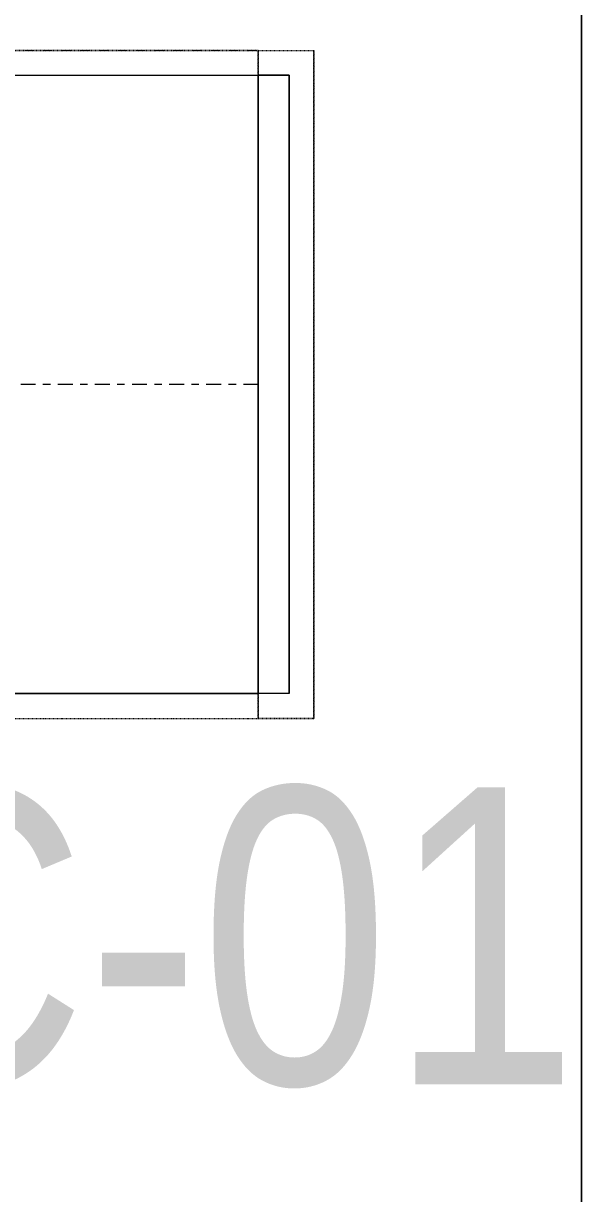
# Model space of a CAD drawing. Header units: inches. Extents: x -83664 to 20107, y -47222 to 19398.
# Drawn here: x -30272 to -29821, y -38648 to -37703 of the extents above; entities that cross this region are included whole.
import ezdxf

# ---------------------------------------------------------------- set-up
doc = ezdxf.new("R2010")
doc.units = ezdxf.units.IN
doc.header["$MEASUREMENT"] = 0
doc.linetypes.add('Center', pattern=[29.999999, 12, -6, 6, -6])
doc.linetypes.add('Hidden 0_50', pattern=[1.0584, 0.5292, -0.5292])
doc.layers.add('G-ANNO-TEXT', color=7, linetype='Continuous', lineweight=9)
doc.layers.add('M-HVAC-DUCT-CNTR', color=7, linetype='Center', lineweight=9)
doc.layers.add('M-HVAC-DUCT', color=7, linetype='Continuous', lineweight=9, true_color=0xffe97f)
doc.styles.add('Arial Narrow_21', font='ARIALN.TTF', dxfattribs={"height": 240})

# ---------------------------------------------------------------- blocks, each defined once
blk = doc.blocks.new('M_Rec Endcap - Standard-V52-FIRST FLOOR AC CONDITIONING LAYOUT - PART A')
at = {"layer": 'M-HVAC-DUCT', "color": 6, "true_color": 0xff00ff}
for p, q in [((0, 250), (0, -250)), ((0, -250), (0, 250)), ((0, 250), (25, 250)), ((25, 250), (0, 250)), ((25, 250), (25, -250)), ((25, -250), (25, 250)), ((25, -250), (0, -250)), ((25, -250), (0, -250))]:
    blk.add_line(p, q, dxfattribs=at)
blk = doc.blocks.new('M_Rec Elbow - Radius - 0_75W-8340438-FIRST FLOOR AC CONDITIONING LAYOUT - PART A')
at = {"layer": 'M-HVAC-DUCT', "color": 6, "true_color": 0xff00ff}
for p, q in [((-497.06, 800), (-497.06, -800)), ((-497.06, -800), (-497.06, 800))]:
    blk.add_line(p, q, dxfattribs=at)
blk.add_arc((-497.06, 1200), 2000, 270, 315, dxfattribs=at)
blk.add_arc((-497.06, 1200), 2000, 270, 315, dxfattribs=at)
blk = doc.blocks.new('TEMW-SMBZ-HO-BM-HVAC-00002_rvt-1-FIRST FLOOR AC CONDITIONING LAYOUT - PART A')
at = {"layer": 'M-HVAC-DUCT', "color": 6, "linetype": 'Hidden 0_50', "true_color": 0xff00ff}
for p, q in [((121374.83, 60647.93), (115169.83, 60647.93)), ((115169.83, 60647.93), (121374.83, 60647.93)), ((121374.83, 60647.93), (121374.83, 60107.93)), ((121374.83, 60107.93), (121374.83, 60647.93)), ((121374.83, 60107.93), (121374.83, 60647.93)), ((121374.83, 60647.93), (121374.83, 60107.93)), ((121374.83, 60647.93), (121419.83, 60647.93)), ((121374.83, 60647.93), (121419.83, 60647.93)), ((121419.83, 60107.93), (121419.83, 60647.93)), ((121419.83, 60647.93), (121419.83, 60107.93)), ((115169.83, 60107.93), (121374.83, 60107.93)), ((115169.83, 60107.93), (121374.83, 60107.93)), ((121419.83, 60107.93), (121374.83, 60107.93)), ((121374.83, 60107.93), (121419.83, 60107.93))]:
    blk.add_line(p, q, dxfattribs=at)
at = {"layer": 'M-HVAC-DUCT', "color": 6, "true_color": 0xff00ff}
for p, q in [((115169.83, 60627.93), (121374.83, 60627.93)), ((115169.83, 60627.93), (121374.83, 60627.93)), ((121374.83, 60127.93), (121374.83, 60627.93)), ((121374.83, 60627.93), (121374.83, 60127.93)), ((121374.83, 60127.93), (115169.83, 60127.93)), ((115169.83, 60127.93), (121374.83, 60127.93))]:
    blk.add_line(p, q, dxfattribs=at)
at = {"layer": 'M-HVAC-DUCT-CNTR', "color": 6, "true_color": 0xff00ff}
blk.add_line((121374.83, 60377.93), (115169.83, 60377.93), dxfattribs=at)
at = {"layer": 'M-HVAC-DUCT', "color": 6, "linetype": 'Hidden 0_50', "lineweight": 9, "true_color": 0xff00ff, "rotation": 180}
blk.add_blockref('M_Rec Elbow - Radius - 0_75W-8340438-FIRST FLOOR AC CONDITIONING LAYOUT - PART A', (121139, 60332.67), dxfattribs=at)
at = {"layer": 'M-HVAC-DUCT', "color": 6, "linetype": 'Hidden 0_50', "lineweight": 9, "true_color": 0xff00ff}
blk.add_blockref('M_Rec Endcap - Standard-V52-FIRST FLOOR AC CONDITIONING LAYOUT - PART A', (121374.83, 60377.93), dxfattribs=at)
blk = doc.blocks.new('TEMW-SMBZ-HO-BM-HVAC-00002_rvt-2-FIRST FLOOR AC CONDITIONING LAYOUT - PART A')
at = {"layer": 'M-HVAC-DUCT', "color": 6, "linetype": 'Hidden 0_50', "true_color": 0xff00ff}
for p, q in [((121374.83, 60647.93), (115169.83, 60647.93)), ((115169.83, 60647.93), (121374.83, 60647.93)), ((121374.83, 60647.93), (121374.83, 60107.93)), ((121374.83, 60107.93), (121374.83, 60647.93)), ((121374.83, 60107.93), (121374.83, 60647.93)), ((121374.83, 60647.93), (121374.83, 60107.93)), ((121374.83, 60647.93), (121419.83, 60647.93)), ((121374.83, 60647.93), (121419.83, 60647.93)), ((121419.83, 60107.93), (121419.83, 60647.93)), ((121419.83, 60647.93), (121419.83, 60107.93)), ((115169.83, 60107.93), (121374.83, 60107.93)), ((115169.83, 60107.93), (121374.83, 60107.93)), ((121419.83, 60107.93), (121374.83, 60107.93)), ((121374.83, 60107.93), (121419.83, 60107.93))]:
    blk.add_line(p, q, dxfattribs=at)
at = {"layer": 'M-HVAC-DUCT', "color": 6, "true_color": 0xff00ff}
for p, q in [((115169.83, 60627.93), (121374.83, 60627.93)), ((115169.83, 60627.93), (121374.83, 60627.93)), ((121374.83, 60127.93), (121374.83, 60627.93)), ((121374.83, 60627.93), (121374.83, 60127.93)), ((121374.83, 60127.93), (115169.83, 60127.93)), ((115169.83, 60127.93), (121374.83, 60127.93))]:
    blk.add_line(p, q, dxfattribs=at)
at = {"layer": 'M-HVAC-DUCT-CNTR', "color": 6, "true_color": 0xff00ff}
blk.add_line((121374.83, 60377.93), (115169.83, 60377.93), dxfattribs=at)
at = {"layer": 'M-HVAC-DUCT', "color": 6, "linetype": 'Hidden 0_50', "lineweight": 9, "true_color": 0xff00ff, "rotation": 180}
blk.add_blockref('M_Rec Elbow - Radius - 0_75W-8340438-FIRST FLOOR AC CONDITIONING LAYOUT - PART A', (121139, 60332.67), dxfattribs=at)
at = {"layer": 'M-HVAC-DUCT', "color": 6, "linetype": 'Hidden 0_50', "lineweight": 9, "true_color": 0xff00ff}
blk.add_blockref('M_Rec Endcap - Standard-V52-FIRST FLOOR AC CONDITIONING LAYOUT - PART A', (121374.83, 60377.93), dxfattribs=at)

msp = doc.modelspace()

# ---------------------------------------------------------------- block references
at = {"lineweight": 5}
for name in ['TEMW-SMBZ-HO-BM-HVAC-00002_rvt-1-FIRST FLOOR AC CONDITIONING LAYOUT - PART A', 'TEMW-SMBZ-HO-BM-HVAC-00002_rvt-2-FIRST FLOOR AC CONDITIONING LAYOUT - PART A']:
    msp.add_blockref(name, (-151456.65, -98372.21), dxfattribs=at)

# ---------------------------------------------------------------- texts
at = {"layer": 'G-ANNO-TEXT', "insert": (-30831.04, -38320.09), "char_height": 240, "width": 1274.6831, "attachment_point": 1, "style": 'Arial Narrow_21'}
msp.add_mtext('RGC-01', dxfattribs=at)

doc.saveas('drawing.dxf')
